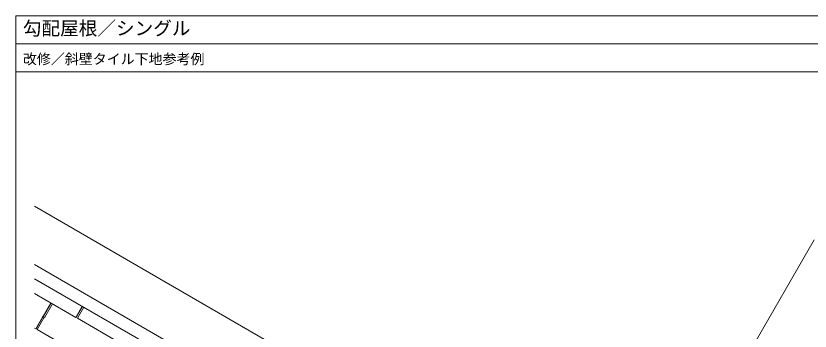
# Model space of a CAD drawing. Units: millimetres, scale not verified. Extents: x -1104 to 1104, y -764 to 764.
# Drawn here: x -1104 to 261, y 223 to 764 of the extents above; entities that cross this region are included whole.
import ezdxf
from ezdxf.enums import TextEntityAlignment as Align

# ---------------------------------------------------------------- set-up
doc = ezdxf.new("R2010")
doc.units = ezdxf.units.MM
doc.header["$LTSCALE"] = 3
for name, color, linetype, lineweight in [('0-0_0', 7, 'Continuous', 9), ('0-1_WAKU', 7, 'Continuous', 18), ('0-4_BOUSUI', 1, 'Continuous', 18), ('0-5_MOJI', 7, 'Continuous', 18), ('0-A_single', 6, 'Continuous', 18)]:
    doc.layers.add(name, color=color, linetype=linetype, lineweight=lineweight)
doc.styles.add('ＭＳ ゴシック', font='')
doc.styles.get('ＭＳ ゴシック').set_extended_font_data('MS Gothic')

msp = doc.modelspace()

# ---------------------------------------------------------------- linework, layer by layer
at = {"layer": '0-0_0', "lineweight": 18}
msp.add_line((-1104.019, 715.975), (1103.981, 715.975), dxfattribs=at)
at = {"layer": '0-1_WAKU'}
for points in [[(-1104.019, -764.025), (1103.981, -764.025), (1103.981, 763.975), (-1104.019, 763.975)], [(1103.981, 667.975), (-1104.019, 667.975), (-1104.019, 763.975), (1103.981, 763.975)]]:
    msp.add_lwpolyline(points, close=True, dxfattribs=at)
at = {"layer": '0-4_BOUSUI'}
for p, q in [((-583.44, 155.398), (-1071.983, 437.458)), ((-588.55, 58.267), (-1071.983, 337.377)), ((-598.998, 40.17), (-1071.983, 313.248))]:
    msp.add_line(p, q, dxfattribs=at)
at = {"layer": '0-5_MOJI'}
msp.add_line((33.686, -24.887), (267.939, 380.063), dxfattribs=at)
at = {"layer": '0-A_single'}
for p, q in [((-1071.983, 287.933), (-1000.86, 246.87)), ((-998.262, 245.37), (-987.3, 264.356)), ((-998.262, 245.37), (-912.814, 196.037)), ((-1071.983, 228.654), (-1069.409, 227.167)), ((-1067.382, 225.997), (-981.934, 176.664))]:
    msp.add_line(p, q, dxfattribs=at)
for points in [[(-1043.168, 271.297), (-1056.467, 248.263), (-1058.029, 246.878), (-1069.409, 227.167), (-1069.98, 227.497), (-1058.447, 247.473), (-1056.886, 248.858), (-1043.74, 271.627)], [(-1067.382, 225.997), (-1055.849, 245.973), (-1054.287, 247.358), (-1041.142, 270.127)], [(-989.327, 265.526), (-1000.289, 246.54), (-1000.86, 246.87), (-989.898, 265.856)]]:
    msp.add_lwpolyline(points, dxfattribs=at)

# ---------------------------------------------------------------- texts
at = {"layer": '0-1_WAKU', "style": 'ＭＳ ゴシック'}
for s, height, p in [('勾配屋根／シングル', 23.46, (-1092.019, 723.975)), ('改修／斜壁タイル下地参考例', 17.6, (-1092.019, 675.975))]:
    msp.add_text(s, height=height, dxfattribs=at).set_placement(p, align=Align.BOTTOM_LEFT)

doc.saveas('drawing.dxf')
